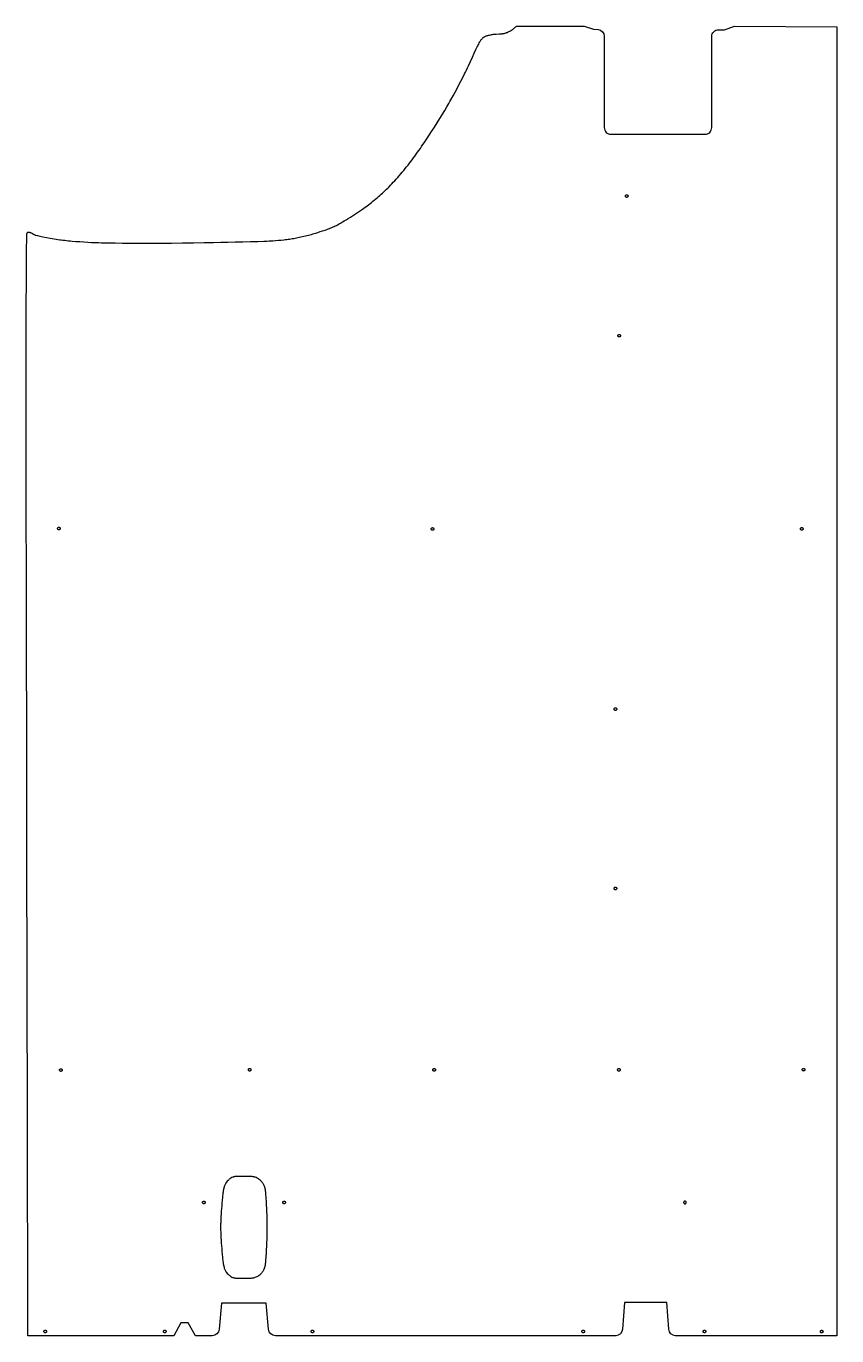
# Model space of a CAD drawing. Extents: x 0 to 5593, y -8541 to 1390.
# Drawn here: x 2987 to 4207, y -8525 to -6553 of the extents above; entities that cross this region are included whole.
import ezdxf

# ---------------------------------------------------------------- set-up
doc = ezdxf.new("R2010")
doc.units = 0
doc.layers.add('Default Layer', color=1, linetype='CONTINUOUS')

msp = doc.modelspace()

# ---------------------------------------------------------------- linework, layer by layer
at = {"layer": 'Default Layer'}
for points in [[(4207.1, -6553.5), (4207.2, -8524.6), (3964.5, -8524.6, -0.391254), (3954.4, -8514.8), (3951.2, -8474.6), (3887.6, -8474.6), (3884.3, -8514.4, -0.39018), (3874.3, -8524.6), (3362, -8524.6, -0.386345), (3351.7, -8514.5), (3348, -8475.5), (3280.7, -8475.5), (3277.1, -8514.5, -0.390879), (3266.9, -8524.6), (3241.9, -8524.6), (3230.4, -8505.2), (3219.7, -8505.2), (3208.9, -8524.6), (2989.3, -8524.6), (2989.3, -8471.1), (2989.2, -8414.7), (2989, -8294.3), (2988.8, -8165.9), (2988.5, -8031.8), (2987.9, -7756.4), (2987.6, -7619.9), (2987.3, -7487.5), (2987.1, -7361.5), (2987, -7301.6), (2986.9, -7244.3), (2986.8, -7189.9), (2986.8, -7138.5), (2986.8, -7090.6), (2986.8, -7046.4), (2986.9, -7006.2), (2987, -6970.4), (2987.1, -6939.2), (2987.1, -6925.5), (2987.2, -6913), (2987.3, -6901.8), (2987.4, -6892), (2987.5, -6883.6), (2987.6, -6876.6), (2987.8, -6871), (2987.8, -6868.8), (2987.9, -6867), (2988, -6865.6), (2988.1, -6864.5), (2988.1, -6863.8), (2988.2, -6863.7), (2988.2, -6863.6), (2988.6, -6863.3), (2988.9, -6863.1), (2989.3, -6863), (2989.7, -6862.9), (2990, -6862.8), (2990.4, -6862.8), (2990.8, -6862.8), (2991.2, -6862.9), (2991.6, -6862.9), (2992, -6863), (2992.4, -6863.1), (2992.8, -6863.3), (2993.2, -6863.4), (2993.6, -6863.6), (2994.5, -6864), (2995.3, -6864.5), (2996.2, -6865), (2997.9, -6865.9), (2998.8, -6866.4), (2999.6, -6866.7), (3000, -6866.9), (3000.5, -6867.1), (3000.9, -6867.2), (3001.3, -6867.3), (3003.7, -6867.9), (3007.4, -6868.6), (3012, -6869.6), (3017.3, -6870.6), (3023.1, -6871.7), (3026, -6872.2), (3028.9, -6872.7), (3031.8, -6873.2), (3034.6, -6873.7), (3037.2, -6874.1), (3039.7, -6874.4), (3042.2, -6874.7), (3044.8, -6875), (3047.4, -6875.3), (3050.2, -6875.6), (3052.9, -6875.9), (3055.8, -6876.1), (3061.6, -6876.6), (3067.5, -6877), (3073.5, -6877.4), (3079.4, -6877.8), (3085.2, -6878.1), (3088.3, -6878.2), (3091.8, -6878.3), (3095.8, -6878.5), (3100.2, -6878.6), (3109.9, -6878.8), (3120.6, -6879), (3131.7, -6879.2), (3143, -6879.4), (3154, -6879.5), (3164.4, -6879.5), (3169.7, -6879.5), (3175.8, -6879.5), (3189.9, -6879.4), (3205.7, -6879.2), (3222.3, -6879), (3238.9, -6878.8), (3254.6, -6878.5), (3268.6, -6878.3), (3279.9, -6878), (3290.3, -6877.8), (3301.5, -6877.5), (3313.1, -6877.2), (3324.5, -6876.9), (3335.3, -6876.6), (3344.8, -6876.2), (3348.9, -6876.1), (3352.5, -6875.9), (3355.6, -6875.8), (3358, -6875.6), (3362.2, -6875.3), (3366.4, -6874.9), (3370.6, -6874.6), (3374.9, -6874.1), (3376.9, -6873.9), (3379, -6873.7), (3381.1, -6873.4), (3383.2, -6873.1), (3385.3, -6872.8), (3387.4, -6872.5), (3389.5, -6872.1), (3391.6, -6871.8), (3393.7, -6871.4), (3395.8, -6870.9), (3398, -6870.5), (3400.3, -6870), (3402.6, -6869.5), (3404.8, -6868.9), (3407.1, -6868.4), (3409.4, -6867.8), (3411.7, -6867.2), (3413.9, -6866.7), (3416.1, -6866.1), (3418.2, -6865.5), (3420.3, -6864.9), (3422.3, -6864.3), (3424.2, -6863.7), (3426, -6863.1), (3429.6, -6862), (3433.1, -6860.8), (3436.7, -6859.6), (3438.4, -6859), (3440.2, -6858.3), (3441.9, -6857.7), (3443.6, -6857), (3445.4, -6856.3), (3447.1, -6855.6), (3448.8, -6854.8), (3450.5, -6854.1), (3452.2, -6853.3), (3453.8, -6852.5), (3455.7, -6851.5), (3457.8, -6850.3), (3460.2, -6849), (3462.8, -6847.4), (3465.6, -6845.8), (3468.6, -6844), (3471.6, -6842.1), (3474.8, -6840.1), (3477.9, -6838.1), (3481.1, -6836.1), (3484.2, -6834), (3487.3, -6832), (3490.2, -6830), (3493, -6828.1), (3495.5, -6826.3), (3497.9, -6824.6), (3500.1, -6823), (3502.3, -6821.4), (3504.4, -6819.7), (3506.6, -6818), (3508.7, -6816.3), (3510.9, -6814.6), (3513, -6812.8), (3515.1, -6811.1), (3517.2, -6809.3), (3519.2, -6807.5), (3521.3, -6805.7), (3523.3, -6803.9), (3525.3, -6802), (3527.3, -6800.1), (3529.3, -6798.2), (3531.3, -6796.3), (3533.2, -6794.3), (3535.3, -6792.2), (3537.4, -6790), (3539.5, -6787.7), (3541.7, -6785.3), (3543.9, -6782.8), (3546.2, -6780.3), (3548.4, -6777.7), (3550.7, -6775.1), (3553, -6772.4), (3555.2, -6769.7), (3557.4, -6767), (3559.6, -6764.3), (3561.8, -6761.7), (3563.9, -6759), (3565.9, -6756.4), (3568, -6753.7), (3570, -6751), (3572.1, -6748.2), (3574.1, -6745.4), (3576.1, -6742.5), (3578.1, -6739.6), (3580.2, -6736.7), (3582.1, -6733.8), (3584.1, -6730.9), (3586.1, -6728), (3589.9, -6722.2), (3593.6, -6716.6), (3597.1, -6711.3), (3600.5, -6706), (3603.8, -6700.8), (3607.1, -6695.5), (3610.4, -6690.2), (3613.7, -6684.9), (3616.9, -6679.5), (3620.1, -6674.2), (3623.2, -6668.8), (3624.7, -6666.1), (3626.3, -6663.3), (3629.4, -6657.7), (3632.4, -6652.1), (3635.4, -6646.5), (3638.3, -6640.9), (3641.2, -6635.3), (3644, -6629.8), (3646.7, -6624.4), (3648.1, -6621.6), (3649.5, -6618.7), (3651, -6615.5), (3652.5, -6612.3), (3655.6, -6605.7), (3658.6, -6599.2), (3661.3, -6593.1), (3663.8, -6587.9), (3664.8, -6585.7), (3665.7, -6583.8), (3666.5, -6582.3), (3667, -6581.3), (3668, -6579.6), (3668.9, -6577.9), (3669.9, -6576.2), (3670.4, -6575.4), (3671, -6574.5), (3671.5, -6573.7), (3672, -6572.9), (3672.6, -6572.2), (3673.2, -6571.4), (3673.9, -6570.7), (3674.5, -6570.1), (3675.2, -6569.5), (3675.5, -6569.2), (3675.9, -6568.9), (3676.3, -6568.7), (3676.7, -6568.4), (3677.1, -6568.2), (3677.4, -6568), (3678.3, -6567.6), (3679.1, -6567.3), (3679.9, -6567), (3680.8, -6566.7), (3681.7, -6566.5), (3682.6, -6566.3), (3684.4, -6565.9), (3686.2, -6565.5), (3687.1, -6565.3), (3688, -6565.1), (3688.9, -6564.9), (3689.8, -6564.6), (3692, -6564.5), (3694.3, -6564.4), (3698.9, -6564.2), (3701.1, -6564.1), (3702.2, -6564), (3703.2, -6563.9), (3704.1, -6563.8), (3705, -6563.7), (3705.9, -6563.5), (3706.6, -6563.4), (3707.3, -6563.2), (3708, -6563), (3708.7, -6562.7), (3709.4, -6562.5), (3710.1, -6562.2), (3710.8, -6561.9), (3712.2, -6561.3), (3713.6, -6560.7), (3714.9, -6560), (3716.1, -6559.4), (3717.2, -6558.7), (3717.7, -6558.4), (3718.2, -6558), (3719.2, -6557.3), (3720.2, -6556.6), (3721.2, -6555.8), (3723.1, -6554.2), (3724, -6553.4), (3725, -6552.6), (3827, -6552.6), (3841, -6557.3), (3847.9, -6557.8, -0.391238), (3857.1, -6567.8), (3857.1, -6705.4, 0.414214), (3867.1, -6715.4), (4008.9, -6715.4, 0.414214), (4018.9, -6705.4), (4018.9, -6568, -0.414214), (4028.9, -6558), (4038.2, -6558), (4053.2, -6552.8), (4207.1, -6553.5)], [(3279.4, -8360.3, 0.006032), (3279.6, -8367.8, 0.004684), (3279.9, -8375.2, 0.004197), (3280.5, -8385.3, 0.005046), (3281.8, -8401.4, 0.002831), (3282.5, -8408.7, 0.002427), (3282.9, -8412.4, 0.004841), (3283.3, -8415.8, 0.007597), (3283.6, -8417.4, 0.009103), (3283.7, -8418, 0.008992), (3283.7, -8418.4, 0.016244), (3284.6, -8421.3, 0.018984), (3285.4, -8423.7, 0.021207), (3286.3, -8425.7, 0.021405), (3287.2, -8427.4, 0.017192), (3288, -8428.5, 0.011439), (3288.5, -8429.3, 0.030721), (3290.8, -8431.8, 0.023751), (3292.5, -8433.4, 0.017893), (3293.8, -8434.4, 0.019842), (3295.1, -8435.3, 0.043697), (3298, -8436.7, 0.01056), (3298.4, -8436.9, 0.023288), (3299.5, -8437.2, 0.023635), (3301.1, -8437.5, 0.019318), (3303.2, -8437.7, 0.007946), (3304.6, -8437.7, 0.00975), (3307.4, -8437.7, 0.003157), (3309, -8437.7, 0.001214), (3312.2, -8437.6, -0.003563), (3314.1, -8437.6, -0.008974), (3316.6, -8437.6, -0.00126), (3319.5, -8437.7, 0.004068), (3322, -8437.7, 0.009701), (3324.5, -8437.7, 0.011492), (3326.2, -8437.6, 0.019894), (3328.2, -8437.4, 0.022475), (3329.7, -8437.1, 0.014775), (3330.5, -8436.9, 0.026049), (3332.8, -8436, 0.041459), (3336.3, -8434.1, 0.033365), (3339, -8432.1, 0.026245), (3340.7, -8430.4, 0.011886), (3341.4, -8429.7, 0.03338), (3343.1, -8427.5, 0.017698), (3343.9, -8426.1, 0.022957), (3344.9, -8424, 0.021802), (3345.9, -8421.4, 0.01942), (3346.8, -8418.6, 0.017657), (3346.9, -8417.9, 0.010841), (3347.1, -8416.7, 0.007237), (3347.4, -8414.3, 0.004834), (3347.8, -8409.5, 0.002226), (3348.1, -8405.3, 0.002829), (3348.6, -8397.5, 0.004482), (3349.3, -8383.2, 0.004103), (3349.7, -8373.2, 0.004536), (3349.8, -8365.9, 0.004761), (3349.8, -8361.1), (3349.8, -8361.2), (3349.8, -8361.2, 0.004761), (3349.8, -8356.4, 0.004536), (3349.7, -8349.1, 0.004103), (3349.3, -8339.1, 0.004482), (3348.6, -8324.8, 0.002829), (3348.1, -8317, 0.002226), (3347.8, -8312.8, 0.004834), (3347.4, -8308.1, 0.007237), (3347.1, -8305.6, 0.010841), (3346.9, -8304.5, 0.017657), (3346.8, -8303.7, 0.01942), (3345.9, -8300.9, 0.021802), (3344.9, -8298.4, 0.022957), (3343.9, -8296.2, 0.017698), (3343.1, -8294.9, 0.03338), (3341.4, -8292.7, 0.011886), (3340.7, -8291.9, 0.026245), (3339, -8290.2, 0.033365), (3336.3, -8288.3, 0.041459), (3332.8, -8286.3, 0.026049), (3330.5, -8285.5, 0.014775), (3329.7, -8285.3, 0.022475), (3328.2, -8285, 0.019894), (3326.2, -8284.7, 0.011492), (3324.5, -8284.7, 0.009701), (3322, -8284.6, 0.004068), (3319.5, -8284.7, -0.00126), (3316.6, -8284.7, -0.008974), (3314.1, -8284.8, -0.003563), (3312.2, -8284.7, 0.001214), (3309, -8284.6, 0.003157), (3307.4, -8284.6, 0.00975), (3304.6, -8284.6, 0.007946), (3303.2, -8284.7, 0.019318), (3301.1, -8284.9, 0.023635), (3299.5, -8285.2, 0.023288), (3298.4, -8285.5, 0.01056), (3298, -8285.7, 0.043697), (3295.1, -8287, 0.019842), (3293.8, -8287.9, 0.017893), (3292.5, -8288.9, 0.023751), (3290.8, -8290.5, 0.030721), (3288.5, -8293, 0.011439), (3288, -8293.8, 0.017192), (3287.2, -8295, 0.021405), (3286.3, -8296.7, 0.021207), (3285.4, -8298.7, 0.018984), (3284.6, -8301, 0.016244), (3283.7, -8304, 0.008992), (3283.7, -8304.3, 0.009103), (3283.6, -8305, 0.007597), (3283.3, -8306.6, 0.004841), (3282.9, -8310, 0.002427), (3282.5, -8313.7, 0.002831), (3281.8, -8320.9, 0.005046), (3280.5, -8337.1, 0.004197), (3279.9, -8347.1, 0.004684), (3279.6, -8354.5, 0.006032), (3279.4, -8360.3)]]:
    msp.add_lwpolyline(points, format="xyb", close=True, dxfattribs=at)
for points in [[(3890.9, -6806.4), (3891.1, -6806.4), (3891.3, -6806.5), (3891.5, -6806.5), (3891.7, -6806.6), (3891.9, -6806.7), (3892, -6806.8), (3892.2, -6806.9), (3892.3, -6807), (3892.5, -6807.1), (3892.6, -6807.3), (3892.7, -6807.5), (3892.8, -6807.6), (3892.8, -6807.8), (3892.9, -6808), (3892.9, -6808.2), (3892.9, -6808.4), (3892.9, -6808.6), (3892.9, -6808.8), (3892.8, -6809), (3892.8, -6809.2), (3892.7, -6809.4), (3892.6, -6809.5), (3892.5, -6809.7), (3892.3, -6809.8), (3892.2, -6810), (3892, -6810.1), (3891.9, -6810.2), (3891.7, -6810.3), (3891.5, -6810.3), (3891.3, -6810.4), (3891.1, -6810.4), (3890.9, -6810.4), (3890.7, -6810.4), (3890.5, -6810.4), (3890.3, -6810.3), (3890.1, -6810.3), (3890, -6810.2), (3889.8, -6810.1), (3889.6, -6810), (3889.5, -6809.8), (3889.4, -6809.7), (3889.3, -6809.5), (3889.1, -6809.4), (3889.1, -6809.2), (3889, -6809), (3888.9, -6808.8), (3888.9, -6808.6), (3888.9, -6808.4), (3888.9, -6808.2), (3888.9, -6808), (3889, -6807.8), (3889.1, -6807.6), (3889.1, -6807.5), (3889.3, -6807.3), (3889.4, -6807.1), (3889.5, -6807), (3889.6, -6806.9), (3889.8, -6806.8), (3890, -6806.7), (3890.1, -6806.6), (3890.3, -6806.5), (3890.5, -6806.5), (3890.7, -6806.4), (3890.9, -6806.4)], [(3879.6, -7016.6), (3879.8, -7016.6), (3880, -7016.7), (3880.2, -7016.7), (3880.4, -7016.8), (3880.5, -7016.9), (3880.7, -7017), (3880.9, -7017.1), (3881, -7017.2), (3881.1, -7017.3), (3881.2, -7017.5), (3881.3, -7017.7), (3881.4, -7017.8), (3881.5, -7018), (3881.5, -7018.2), (3881.6, -7018.4), (3881.6, -7018.6), (3881.6, -7018.8), (3881.5, -7019), (3881.5, -7019.2), (3881.4, -7019.4), (3881.3, -7019.6), (3881.2, -7019.7), (3881.1, -7019.9), (3881, -7020), (3880.9, -7020.2), (3880.7, -7020.3), (3880.5, -7020.4), (3880.4, -7020.5), (3880.2, -7020.5), (3880, -7020.6), (3879.8, -7020.6), (3879.6, -7020.6), (3879.4, -7020.6), (3879.2, -7020.6), (3879, -7020.5), (3878.8, -7020.5), (3878.6, -7020.4), (3878.5, -7020.3), (3878.3, -7020.2), (3878.2, -7020), (3878, -7019.9), (3877.9, -7019.7), (3877.8, -7019.6), (3877.7, -7019.4), (3877.7, -7019.2), (3877.6, -7019), (3877.6, -7018.8), (3877.6, -7018.6), (3877.6, -7018.4), (3877.6, -7018.2), (3877.7, -7018), (3877.7, -7017.8), (3877.8, -7017.7), (3877.9, -7017.5), (3878, -7017.3), (3878.2, -7017.2), (3878.3, -7017.1), (3878.5, -7017), (3878.6, -7016.9), (3878.8, -7016.8), (3879, -7016.7), (3879.2, -7016.7), (3879.4, -7016.6), (3879.6, -7016.6)], [(3036, -7307.1), (3036.2, -7307.1), (3036.4, -7307.1), (3036.6, -7307.2), (3036.8, -7307.2), (3036.9, -7307.3), (3037.1, -7307.4), (3037.3, -7307.5), (3037.4, -7307.7), (3037.5, -7307.8), (3037.7, -7308), (3037.8, -7308.1), (3037.8, -7308.3), (3037.9, -7308.5), (3038, -7308.7), (3038, -7308.9), (3038, -7309.1), (3038, -7309.3), (3038, -7309.5), (3037.9, -7309.7), (3037.8, -7309.9), (3037.8, -7310), (3037.7, -7310.2), (3037.5, -7310.4), (3037.4, -7310.5), (3037.3, -7310.6), (3037.1, -7310.7), (3036.9, -7310.8), (3036.8, -7310.9), (3036.6, -7311), (3036.4, -7311), (3036.2, -7311.1), (3036, -7311.1), (3035.8, -7311.1), (3035.6, -7311), (3035.4, -7311), (3035.2, -7310.9), (3035, -7310.8), (3034.9, -7310.7), (3034.7, -7310.6), (3034.6, -7310.5), (3034.5, -7310.4), (3034.3, -7310.2), (3034.2, -7310), (3034.2, -7309.9), (3034.1, -7309.7), (3034, -7309.5), (3034, -7309.3), (3034, -7309.1), (3034, -7308.9), (3034, -7308.7), (3034.1, -7308.5), (3034.2, -7308.3), (3034.2, -7308.1), (3034.3, -7308), (3034.5, -7307.8), (3034.6, -7307.7), (3034.7, -7307.5), (3034.9, -7307.4), (3035, -7307.3), (3035.2, -7307.2), (3035.4, -7307.2), (3035.6, -7307.1), (3035.8, -7307.1), (3036, -7307.1)], [(3598.5, -7307.7), (3598.7, -7307.7), (3598.9, -7307.8), (3599.1, -7307.8), (3599.3, -7307.9), (3599.5, -7308), (3599.7, -7308.1), (3599.8, -7308.2), (3600, -7308.3), (3600.1, -7308.5), (3600.2, -7308.6), (3600.3, -7308.8), (3600.4, -7309), (3600.5, -7309.1), (3600.5, -7309.3), (3600.5, -7309.5), (3600.5, -7309.7), (3600.5, -7309.9), (3600.5, -7310.1), (3600.5, -7310.3), (3600.4, -7310.5), (3600.3, -7310.7), (3600.2, -7310.9), (3600.1, -7311), (3600, -7311.1), (3599.8, -7311.3), (3599.7, -7311.4), (3599.5, -7311.5), (3599.3, -7311.6), (3599.1, -7311.6), (3598.9, -7311.7), (3598.7, -7311.7), (3598.5, -7311.7), (3598.3, -7311.7), (3598.1, -7311.7), (3597.9, -7311.6), (3597.8, -7311.6), (3597.6, -7311.5), (3597.4, -7311.4), (3597.3, -7311.3), (3597.1, -7311.1), (3597, -7311), (3596.9, -7310.9), (3596.8, -7310.7), (3596.7, -7310.5), (3596.6, -7310.3), (3596.6, -7310.1), (3596.6, -7309.9), (3596.5, -7309.7), (3596.6, -7309.5), (3596.6, -7309.3), (3596.6, -7309.1), (3596.7, -7309), (3596.8, -7308.8), (3596.9, -7308.6), (3597, -7308.5), (3597.1, -7308.3), (3597.3, -7308.2), (3597.4, -7308.1), (3597.6, -7308), (3597.8, -7307.9), (3597.9, -7307.8), (3598.1, -7307.8), (3598.3, -7307.7), (3598.5, -7307.7)], [(4154.4, -7307.5), (4154.6, -7307.5), (4154.8, -7307.6), (4155, -7307.6), (4155.2, -7307.7), (4155.4, -7307.8), (4155.5, -7307.9), (4155.7, -7308), (4155.8, -7308.1), (4155.9, -7308.2), (4156.1, -7308.4), (4156.2, -7308.6), (4156.2, -7308.7), (4156.3, -7308.9), (4156.4, -7309.1), (4156.4, -7309.3), (4156.4, -7309.5), (4156.4, -7309.7), (4156.4, -7309.9), (4156.3, -7310.1), (4156.2, -7310.3), (4156.2, -7310.5), (4156.1, -7310.6), (4155.9, -7310.8), (4155.8, -7310.9), (4155.7, -7311.1), (4155.5, -7311.2), (4155.4, -7311.3), (4155.2, -7311.4), (4155, -7311.4), (4154.8, -7311.5), (4154.6, -7311.5), (4154.4, -7311.5), (4154.2, -7311.5), (4154, -7311.5), (4153.8, -7311.4), (4153.6, -7311.4), (4153.4, -7311.3), (4153.3, -7311.2), (4153.1, -7311.1), (4153, -7310.9), (4152.9, -7310.8), (4152.7, -7310.6), (4152.6, -7310.5), (4152.6, -7310.3), (4152.5, -7310.1), (4152.4, -7309.9), (4152.4, -7309.7), (4152.4, -7309.5), (4152.4, -7309.3), (4152.4, -7309.1), (4152.5, -7308.9), (4152.6, -7308.7), (4152.6, -7308.6), (4152.7, -7308.4), (4152.9, -7308.2), (4153, -7308.1), (4153.1, -7308), (4153.3, -7307.9), (4153.4, -7307.8), (4153.6, -7307.7), (4153.8, -7307.6), (4154, -7307.6), (4154.2, -7307.5), (4154.4, -7307.5)], [(3873.8, -7578.9), (3874, -7578.9), (3874.2, -7579), (3874.4, -7579), (3874.6, -7579.1), (3874.8, -7579.2), (3875, -7579.3), (3875.1, -7579.4), (3875.2, -7579.5), (3875.4, -7579.7), (3875.5, -7579.8), (3875.6, -7580), (3875.7, -7580.1), (3875.7, -7580.3), (3875.8, -7580.5), (3875.8, -7580.7), (3875.8, -7580.9), (3875.8, -7581.1), (3875.8, -7581.3), (3875.7, -7581.5), (3875.7, -7581.7), (3875.6, -7581.9), (3875.5, -7582), (3875.4, -7582.2), (3875.2, -7582.3), (3875.1, -7582.5), (3875, -7582.6), (3874.8, -7582.7), (3874.6, -7582.8), (3874.4, -7582.8), (3874.2, -7582.9), (3874, -7582.9), (3873.8, -7582.9), (3873.6, -7582.9), (3873.4, -7582.9), (3873.2, -7582.8), (3873.1, -7582.8), (3872.9, -7582.7), (3872.7, -7582.6), (3872.6, -7582.5), (3872.4, -7582.3), (3872.3, -7582.2), (3872.2, -7582), (3872.1, -7581.9), (3872, -7581.7), (3871.9, -7581.5), (3871.9, -7581.3), (3871.8, -7581.1), (3871.8, -7580.9), (3871.8, -7580.7), (3871.9, -7580.5), (3871.9, -7580.3), (3872, -7580.1), (3872.1, -7580), (3872.2, -7579.8), (3872.3, -7579.7), (3872.4, -7579.5), (3872.6, -7579.4), (3872.7, -7579.3), (3872.9, -7579.2), (3873.1, -7579.1), (3873.2, -7579), (3873.4, -7579), (3873.6, -7578.9), (3873.8, -7578.9)], [(3873.8, -7848.9), (3874, -7848.9), (3874.2, -7849), (3874.4, -7849), (3874.6, -7849.1), (3874.8, -7849.2), (3875, -7849.3), (3875.1, -7849.4), (3875.2, -7849.5), (3875.4, -7849.7), (3875.5, -7849.8), (3875.6, -7850), (3875.7, -7850.1), (3875.7, -7850.3), (3875.8, -7850.5), (3875.8, -7850.7), (3875.8, -7850.9), (3875.8, -7851.1), (3875.8, -7851.3), (3875.7, -7851.5), (3875.7, -7851.7), (3875.6, -7851.9), (3875.5, -7852), (3875.4, -7852.2), (3875.2, -7852.3), (3875.1, -7852.5), (3875, -7852.6), (3874.8, -7852.7), (3874.6, -7852.8), (3874.4, -7852.8), (3874.2, -7852.9), (3874, -7852.9), (3873.8, -7852.9), (3873.6, -7852.9), (3873.4, -7852.9), (3873.2, -7852.8), (3873.1, -7852.8), (3872.9, -7852.7), (3872.7, -7852.6), (3872.6, -7852.5), (3872.4, -7852.3), (3872.3, -7852.2), (3872.2, -7852), (3872.1, -7851.9), (3872, -7851.7), (3871.9, -7851.5), (3871.9, -7851.3), (3871.8, -7851.1), (3871.8, -7850.9), (3871.8, -7850.7), (3871.9, -7850.5), (3871.9, -7850.3), (3872, -7850.1), (3872.1, -7850), (3872.2, -7849.8), (3872.3, -7849.7), (3872.4, -7849.5), (3872.6, -7849.4), (3872.7, -7849.3), (3872.9, -7849.2), (3873.1, -7849.1), (3873.2, -7849), (3873.4, -7849), (3873.6, -7848.9), (3873.8, -7848.9)], [(3039, -8122.4), (3039.2, -8122.4), (3039.4, -8122.5), (3039.6, -8122.5), (3039.8, -8122.6), (3040, -8122.7), (3040.1, -8122.8), (3040.3, -8122.9), (3040.4, -8123), (3040.6, -8123.2), (3040.7, -8123.3), (3040.8, -8123.5), (3040.9, -8123.7), (3040.9, -8123.8), (3041, -8124), (3041, -8124.2), (3041, -8124.4), (3041, -8124.6), (3041, -8124.8), (3040.9, -8125), (3040.9, -8125.2), (3040.8, -8125.4), (3040.7, -8125.6), (3040.6, -8125.7), (3040.4, -8125.8), (3040.3, -8126), (3040.1, -8126.1), (3040, -8126.2), (3039.8, -8126.3), (3039.6, -8126.3), (3039.4, -8126.4), (3039.2, -8126.4), (3039, -8126.4), (3038.8, -8126.4), (3038.6, -8126.4), (3038.4, -8126.3), (3038.2, -8126.3), (3038.1, -8126.2), (3037.9, -8126.1), (3037.7, -8126), (3037.6, -8125.8), (3037.5, -8125.7), (3037.4, -8125.6), (3037.3, -8125.4), (3037.2, -8125.2), (3037.1, -8125), (3037.1, -8124.8), (3037, -8124.6), (3037, -8124.4), (3037, -8124.2), (3037.1, -8124), (3037.1, -8123.8), (3037.2, -8123.7), (3037.3, -8123.5), (3037.4, -8123.3), (3037.5, -8123.2), (3037.6, -8123), (3037.7, -8122.9), (3037.9, -8122.8), (3038.1, -8122.7), (3038.2, -8122.6), (3038.4, -8122.5), (3038.6, -8122.5), (3038.8, -8122.4), (3039, -8122.4)], [(3323.2, -8122), (3323.4, -8122), (3323.6, -8122), (3323.8, -8122.1), (3324, -8122.1), (3324.2, -8122.2), (3324.4, -8122.3), (3324.5, -8122.4), (3324.7, -8122.6), (3324.8, -8122.7), (3324.9, -8122.8), (3325, -8123), (3325.1, -8123.2), (3325.2, -8123.4), (3325.2, -8123.6), (3325.2, -8123.8), (3325.2, -8124), (3325.2, -8124.2), (3325.2, -8124.4), (3325.2, -8124.6), (3325.1, -8124.7), (3325, -8124.9), (3324.9, -8125.1), (3324.8, -8125.2), (3324.7, -8125.4), (3324.5, -8125.5), (3324.4, -8125.6), (3324.2, -8125.7), (3324, -8125.8), (3323.8, -8125.9), (3323.6, -8125.9), (3323.4, -8126), (3323.2, -8126), (3323, -8126), (3322.8, -8125.9), (3322.6, -8125.9), (3322.5, -8125.8), (3322.3, -8125.7), (3322.1, -8125.6), (3322, -8125.5), (3321.8, -8125.4), (3321.7, -8125.2), (3321.6, -8125.1), (3321.5, -8124.9), (3321.4, -8124.7), (3321.3, -8124.6), (3321.3, -8124.4), (3321.3, -8124.2), (3321.2, -8124), (3321.3, -8123.8), (3321.3, -8123.6), (3321.3, -8123.4), (3321.4, -8123.2), (3321.5, -8123), (3321.6, -8122.8), (3321.7, -8122.7), (3321.8, -8122.6), (3322, -8122.4), (3322.1, -8122.3), (3322.3, -8122.2), (3322.5, -8122.1), (3322.6, -8122.1), (3322.8, -8122), (3323, -8122), (3323.2, -8122)], [(3600.9, -8122.1), (3601.1, -8122.1), (3601.3, -8122.1), (3601.5, -8122.2), (3601.7, -8122.3), (3601.9, -8122.3), (3602, -8122.4), (3602.2, -8122.6), (3602.3, -8122.7), (3602.5, -8122.8), (3602.6, -8123), (3602.7, -8123.1), (3602.8, -8123.3), (3602.8, -8123.5), (3602.9, -8123.7), (3602.9, -8123.9), (3602.9, -8124.1), (3602.9, -8124.3), (3602.9, -8124.5), (3602.8, -8124.7), (3602.8, -8124.9), (3602.7, -8125.1), (3602.6, -8125.2), (3602.5, -8125.4), (3602.3, -8125.5), (3602.2, -8125.6), (3602, -8125.8), (3601.9, -8125.9), (3601.7, -8125.9), (3601.5, -8126), (3601.3, -8126.1), (3601.1, -8126.1), (3600.9, -8126.1), (3600.7, -8126.1), (3600.5, -8126.1), (3600.3, -8126), (3600.2, -8125.9), (3600, -8125.9), (3599.8, -8125.8), (3599.7, -8125.6), (3599.5, -8125.5), (3599.4, -8125.4), (3599.3, -8125.2), (3599.2, -8125.1), (3599.1, -8124.9), (3599, -8124.7), (3599, -8124.5), (3598.9, -8124.3), (3598.9, -8124.1), (3598.9, -8123.9), (3599, -8123.7), (3599, -8123.5), (3599.1, -8123.3), (3599.2, -8123.1), (3599.3, -8123), (3599.4, -8122.8), (3599.5, -8122.7), (3599.7, -8122.6), (3599.8, -8122.4), (3600, -8122.3), (3600.2, -8122.3), (3600.3, -8122.2), (3600.5, -8122.1), (3600.7, -8122.1), (3600.9, -8122.1)], [(3879.2, -8122.1), (3879.4, -8122.1), (3879.6, -8122.1), (3879.7, -8122.2), (3879.9, -8122.3), (3880.1, -8122.3), (3880.3, -8122.4), (3880.4, -8122.6), (3880.6, -8122.7), (3880.7, -8122.8), (3880.8, -8123), (3880.9, -8123.1), (3881, -8123.3), (3881.1, -8123.5), (3881.1, -8123.7), (3881.1, -8123.9), (3881.2, -8124.1), (3881.1, -8124.3), (3881.1, -8124.5), (3881.1, -8124.7), (3881, -8124.9), (3880.9, -8125.1), (3880.8, -8125.2), (3880.7, -8125.4), (3880.6, -8125.5), (3880.4, -8125.6), (3880.3, -8125.8), (3880.1, -8125.9), (3879.9, -8125.9), (3879.7, -8126), (3879.6, -8126.1), (3879.4, -8126.1), (3879.2, -8126.1), (3878.9, -8126.1), (3878.7, -8126.1), (3878.6, -8126), (3878.4, -8125.9), (3878.2, -8125.9), (3878, -8125.8), (3877.9, -8125.6), (3877.7, -8125.5), (3877.6, -8125.4), (3877.5, -8125.2), (3877.4, -8125.1), (3877.3, -8124.9), (3877.2, -8124.7), (3877.2, -8124.5), (3877.2, -8124.3), (3877.2, -8124.1), (3877.2, -8123.9), (3877.2, -8123.7), (3877.2, -8123.5), (3877.3, -8123.3), (3877.4, -8123.1), (3877.5, -8123), (3877.6, -8122.8), (3877.7, -8122.7), (3877.9, -8122.6), (3878, -8122.4), (3878.2, -8122.3), (3878.4, -8122.3), (3878.6, -8122.2), (3878.7, -8122.1), (3878.9, -8122.1), (3879.2, -8122.1)], [(4157.1, -8121.9), (4157.3, -8121.9), (4157.5, -8121.9), (4157.7, -8121.9), (4157.8, -8122), (4158, -8122.1), (4158.2, -8122.2), (4158.3, -8122.3), (4158.5, -8122.4), (4158.6, -8122.6), (4158.7, -8122.7), (4158.8, -8122.9), (4158.9, -8123.1), (4159, -8123.3), (4159, -8123.5), (4159.1, -8123.7), (4159.1, -8123.9), (4159.1, -8124.1), (4159, -8124.3), (4159, -8124.5), (4158.9, -8124.6), (4158.8, -8124.8), (4158.7, -8125), (4158.6, -8125.1), (4158.5, -8125.3), (4158.3, -8125.4), (4158.2, -8125.5), (4158, -8125.6), (4157.8, -8125.7), (4157.7, -8125.8), (4157.5, -8125.8), (4157.3, -8125.8), (4157.1, -8125.9), (4156.9, -8125.8), (4156.7, -8125.8), (4156.5, -8125.8), (4156.3, -8125.7), (4156.1, -8125.6), (4155.9, -8125.5), (4155.8, -8125.4), (4155.6, -8125.3), (4155.5, -8125.1), (4155.4, -8125), (4155.3, -8124.8), (4155.2, -8124.6), (4155.2, -8124.5), (4155.1, -8124.3), (4155.1, -8124.1), (4155.1, -8123.9), (4155.1, -8123.7), (4155.1, -8123.5), (4155.2, -8123.3), (4155.2, -8123.1), (4155.3, -8122.9), (4155.4, -8122.7), (4155.5, -8122.6), (4155.6, -8122.4), (4155.8, -8122.3), (4155.9, -8122.2), (4156.1, -8122.1), (4156.3, -8122), (4156.5, -8121.9), (4156.7, -8121.9), (4156.9, -8121.9), (4157.1, -8121.9)], [(3254.3, -8321.7), (3254.5, -8321.8), (3254.7, -8321.8), (3254.9, -8321.8), (3255.1, -8321.9), (3255.2, -8322), (3255.4, -8322.1), (3255.6, -8322.2), (3255.7, -8322.3), (3255.8, -8322.5), (3255.9, -8322.6), (3256, -8322.8), (3256.1, -8323), (3256.2, -8323.1), (3256.2, -8323.3), (3256.3, -8323.5), (3256.3, -8323.7), (3256.3, -8323.9), (3256.2, -8324.1), (3256.2, -8324.3), (3256.1, -8324.5), (3256, -8324.7), (3255.9, -8324.9), (3255.8, -8325), (3255.7, -8325.2), (3255.6, -8325.3), (3255.4, -8325.4), (3255.2, -8325.5), (3255.1, -8325.6), (3254.9, -8325.7), (3254.7, -8325.7), (3254.5, -8325.7), (3254.3, -8325.7), (3254.1, -8325.7), (3253.9, -8325.7), (3253.7, -8325.7), (3253.5, -8325.6), (3253.3, -8325.5), (3253.2, -8325.4), (3253, -8325.3), (3252.9, -8325.2), (3252.7, -8325), (3252.6, -8324.9), (3252.5, -8324.7), (3252.4, -8324.5), (3252.4, -8324.3), (3252.3, -8324.1), (3252.3, -8323.9), (3252.3, -8323.7), (3252.3, -8323.5), (3252.3, -8323.3), (3252.4, -8323.1), (3252.4, -8323), (3252.5, -8322.8), (3252.6, -8322.6), (3252.7, -8322.5), (3252.9, -8322.3), (3253, -8322.2), (3253.2, -8322.1), (3253.3, -8322), (3253.5, -8321.9), (3253.7, -8321.8), (3253.9, -8321.8), (3254.1, -8321.8), (3254.3, -8321.7)], [(3375.1, -8321.7), (3375.3, -8321.8), (3375.5, -8321.8), (3375.7, -8321.8), (3375.9, -8321.9), (3376, -8322), (3376.2, -8322.1), (3376.3, -8322.2), (3376.5, -8322.3), (3376.6, -8322.5), (3376.7, -8322.6), (3376.8, -8322.8), (3376.9, -8323), (3377, -8323.1), (3377, -8323.3), (3377.1, -8323.5), (3377.1, -8323.7), (3377.1, -8323.9), (3377, -8324.1), (3377, -8324.3), (3376.9, -8324.5), (3376.8, -8324.7), (3376.7, -8324.9), (3376.6, -8325), (3376.5, -8325.2), (3376.3, -8325.3), (3376.2, -8325.4), (3376, -8325.5), (3375.9, -8325.6), (3375.7, -8325.7), (3375.5, -8325.7), (3375.3, -8325.7), (3375.1, -8325.7), (3374.9, -8325.7), (3374.7, -8325.7), (3374.5, -8325.7), (3374.3, -8325.6), (3374.1, -8325.5), (3374, -8325.4), (3373.8, -8325.3), (3373.7, -8325.2), (3373.5, -8325), (3373.4, -8324.9), (3373.3, -8324.7), (3373.2, -8324.5), (3373.2, -8324.3), (3373.1, -8324.1), (3373.1, -8323.9), (3373.1, -8323.7), (3373.1, -8323.5), (3373.1, -8323.3), (3373.2, -8323.1), (3373.2, -8323), (3373.3, -8322.8), (3373.4, -8322.6), (3373.5, -8322.5), (3373.7, -8322.3), (3373.8, -8322.2), (3374, -8322.1), (3374.1, -8322), (3374.3, -8321.9), (3374.5, -8321.8), (3374.7, -8321.8), (3374.9, -8321.8), (3375.1, -8321.7)], [(3978.6, -8321.7), (3978.4, -8321.8), (3978.2, -8321.8), (3978, -8321.8), (3977.8, -8321.9), (3977.7, -8322), (3977.5, -8322.1), (3977.3, -8322.2), (3977.2, -8322.3), (3977.1, -8322.5), (3976.9, -8322.6), (3976.8, -8322.8), (3976.8, -8323), (3976.7, -8323.1), (3976.6, -8323.3), (3976.6, -8323.5), (3976.6, -8323.7), (3976.6, -8323.9), (3976.6, -8324.1), (3976.7, -8324.3), (3976.8, -8324.5), (3976.8, -8324.7), (3976.9, -8324.9), (3977.1, -8325), (3977.2, -8325.2), (3977.3, -8325.3), (3977.5, -8325.4), (3977.7, -8325.5), (3977.8, -8325.6), (3978, -8325.7), (3978.2, -8325.7), (3978.4, -8325.7), (3978.6, -8325.7), (3978.8, -8325.7), (3979, -8325.7), (3979.2, -8325.7), (3979.4, -8325.6), (3979.6, -8325.5), (3979.7, -8325.4), (3979.9, -8325.3), (3980, -8325.2), (3980.1, -8325), (3980.3, -8324.9), (3980.4, -8324.7), (3980.4, -8324.5), (3980.5, -8324.3), (3980.6, -8324.1), (3980.6, -8323.9), (3980.6, -8323.7), (3980.6, -8323.5), (3980.6, -8323.3), (3980.5, -8323.1), (3980.4, -8323), (3980.4, -8322.8), (3980.3, -8322.6), (3980.1, -8322.5), (3980, -8322.3), (3979.9, -8322.2), (3979.7, -8322.1), (3979.6, -8322), (3979.4, -8321.9), (3979.2, -8321.8), (3979, -8321.8), (3978.8, -8321.8), (3978.6, -8321.7)], [(3015.6, -8516), (3015.8, -8516), (3016, -8516.1), (3016.2, -8516.1), (3016.4, -8516.2), (3016.5, -8516.3), (3016.7, -8516.4), (3016.8, -8516.5), (3017, -8516.6), (3017.1, -8516.7), (3017.2, -8516.9), (3017.3, -8517.1), (3017.4, -8517.2), (3017.5, -8517.4), (3017.5, -8517.6), (3017.6, -8517.8), (3017.6, -8518), (3017.6, -8518.2), (3017.5, -8518.4), (3017.5, -8518.6), (3017.4, -8518.8), (3017.3, -8519), (3017.2, -8519.1), (3017.1, -8519.3), (3017, -8519.4), (3016.8, -8519.6), (3016.7, -8519.7), (3016.5, -8519.8), (3016.4, -8519.9), (3016.2, -8519.9), (3016, -8520), (3015.8, -8520), (3015.6, -8520), (3015.4, -8520), (3015.2, -8520), (3015, -8519.9), (3014.8, -8519.9), (3014.6, -8519.8), (3014.5, -8519.7), (3014.3, -8519.6), (3014.2, -8519.4), (3014, -8519.3), (3013.9, -8519.1), (3013.8, -8519), (3013.7, -8518.8), (3013.7, -8518.6), (3013.6, -8518.4), (3013.6, -8518.2), (3013.6, -8518), (3013.6, -8517.8), (3013.6, -8517.6), (3013.7, -8517.4), (3013.7, -8517.2), (3013.8, -8517.1), (3013.9, -8516.9), (3014, -8516.7), (3014.2, -8516.6), (3014.3, -8516.5), (3014.5, -8516.4), (3014.6, -8516.3), (3014.8, -8516.2), (3015, -8516.1), (3015.2, -8516.1), (3015.4, -8516), (3015.6, -8516)], [(3195.3, -8516), (3195.5, -8516), (3195.7, -8516.1), (3195.9, -8516.1), (3196.1, -8516.2), (3196.3, -8516.3), (3196.4, -8516.4), (3196.6, -8516.5), (3196.7, -8516.6), (3196.9, -8516.7), (3197, -8516.9), (3197.1, -8517.1), (3197.2, -8517.2), (3197.2, -8517.4), (3197.3, -8517.6), (3197.3, -8517.8), (3197.3, -8518), (3197.3, -8518.2), (3197.3, -8518.4), (3197.2, -8518.6), (3197.2, -8518.8), (3197.1, -8519), (3197, -8519.1), (3196.9, -8519.3), (3196.7, -8519.4), (3196.6, -8519.6), (3196.4, -8519.7), (3196.3, -8519.8), (3196.1, -8519.9), (3195.9, -8519.9), (3195.7, -8520), (3195.5, -8520), (3195.3, -8520), (3195.1, -8520), (3194.9, -8520), (3194.7, -8519.9), (3194.5, -8519.9), (3194.4, -8519.8), (3194.2, -8519.7), (3194.1, -8519.6), (3193.9, -8519.4), (3193.8, -8519.3), (3193.7, -8519.1), (3193.6, -8519), (3193.5, -8518.8), (3193.4, -8518.6), (3193.4, -8518.4), (3193.3, -8518.2), (3193.3, -8518), (3193.3, -8517.8), (3193.4, -8517.6), (3193.4, -8517.4), (3193.5, -8517.2), (3193.6, -8517.1), (3193.7, -8516.9), (3193.8, -8516.7), (3193.9, -8516.6), (3194.1, -8516.5), (3194.2, -8516.4), (3194.4, -8516.3), (3194.5, -8516.2), (3194.7, -8516.1), (3194.9, -8516.1), (3195.1, -8516), (3195.3, -8516)], [(3417.6, -8516), (3417.8, -8516), (3418, -8516.1), (3418.2, -8516.1), (3418.4, -8516.2), (3418.6, -8516.3), (3418.8, -8516.4), (3418.9, -8516.5), (3419.1, -8516.6), (3419.2, -8516.7), (3419.3, -8516.9), (3419.4, -8517.1), (3419.5, -8517.2), (3419.6, -8517.4), (3419.6, -8517.6), (3419.6, -8517.8), (3419.6, -8518), (3419.6, -8518.2), (3419.6, -8518.4), (3419.6, -8518.6), (3419.5, -8518.8), (3419.4, -8519), (3419.3, -8519.1), (3419.2, -8519.3), (3419.1, -8519.4), (3418.9, -8519.6), (3418.8, -8519.7), (3418.6, -8519.8), (3418.4, -8519.9), (3418.2, -8519.9), (3418, -8520), (3417.8, -8520), (3417.6, -8520), (3417.4, -8520), (3417.2, -8520), (3417, -8519.9), (3416.9, -8519.9), (3416.7, -8519.8), (3416.5, -8519.7), (3416.4, -8519.6), (3416.2, -8519.4), (3416.1, -8519.3), (3416, -8519.1), (3415.9, -8519), (3415.8, -8518.8), (3415.7, -8518.6), (3415.7, -8518.4), (3415.7, -8518.2), (3415.6, -8518), (3415.7, -8517.8), (3415.7, -8517.6), (3415.7, -8517.4), (3415.8, -8517.2), (3415.9, -8517.1), (3416, -8516.9), (3416.1, -8516.7), (3416.2, -8516.6), (3416.4, -8516.5), (3416.5, -8516.4), (3416.7, -8516.3), (3416.9, -8516.2), (3417, -8516.1), (3417.2, -8516.1), (3417.4, -8516), (3417.6, -8516)], [(3825.5, -8516), (3825.7, -8516), (3825.9, -8516.1), (3826.1, -8516.1), (3826.2, -8516.2), (3826.4, -8516.3), (3826.6, -8516.4), (3826.7, -8516.5), (3826.9, -8516.6), (3827, -8516.7), (3827.1, -8516.9), (3827.2, -8517.1), (3827.3, -8517.2), (3827.4, -8517.4), (3827.4, -8517.6), (3827.4, -8517.8), (3827.5, -8518), (3827.4, -8518.2), (3827.4, -8518.4), (3827.4, -8518.6), (3827.3, -8518.8), (3827.2, -8519), (3827.1, -8519.1), (3827, -8519.3), (3826.9, -8519.4), (3826.7, -8519.6), (3826.6, -8519.7), (3826.4, -8519.8), (3826.2, -8519.9), (3826.1, -8519.9), (3825.9, -8520), (3825.7, -8520), (3825.5, -8520), (3825.3, -8520), (3825.1, -8520), (3824.9, -8519.9), (3824.7, -8519.9), (3824.5, -8519.8), (3824.3, -8519.7), (3824.2, -8519.6), (3824, -8519.4), (3823.9, -8519.3), (3823.8, -8519.1), (3823.7, -8519), (3823.6, -8518.8), (3823.5, -8518.6), (3823.5, -8518.4), (3823.5, -8518.2), (3823.5, -8518), (3823.5, -8517.8), (3823.5, -8517.6), (3823.5, -8517.4), (3823.6, -8517.2), (3823.7, -8517.1), (3823.8, -8516.9), (3823.9, -8516.7), (3824, -8516.6), (3824.2, -8516.5), (3824.3, -8516.4), (3824.5, -8516.3), (3824.7, -8516.2), (3824.9, -8516.1), (3825.1, -8516.1), (3825.3, -8516), (3825.5, -8516)], [(4007.9, -8516), (4008.1, -8516), (4008.3, -8516.1), (4008.5, -8516.1), (4008.7, -8516.2), (4008.9, -8516.3), (4009.1, -8516.4), (4009.2, -8516.5), (4009.4, -8516.6), (4009.5, -8516.7), (4009.6, -8516.9), (4009.7, -8517.1), (4009.8, -8517.2), (4009.9, -8517.4), (4009.9, -8517.6), (4009.9, -8517.8), (4009.9, -8518), (4009.9, -8518.2), (4009.9, -8518.4), (4009.9, -8518.6), (4009.8, -8518.8), (4009.7, -8519), (4009.6, -8519.1), (4009.5, -8519.3), (4009.4, -8519.4), (4009.2, -8519.6), (4009.1, -8519.7), (4008.9, -8519.8), (4008.7, -8519.9), (4008.5, -8519.9), (4008.3, -8520), (4008.1, -8520), (4007.9, -8520), (4007.7, -8520), (4007.5, -8520), (4007.3, -8519.9), (4007.2, -8519.9), (4007, -8519.8), (4006.8, -8519.7), (4006.7, -8519.6), (4006.5, -8519.4), (4006.4, -8519.3), (4006.3, -8519.1), (4006.2, -8519), (4006.1, -8518.8), (4006, -8518.6), (4006, -8518.4), (4006, -8518.2), (4005.9, -8518), (4006, -8517.8), (4006, -8517.6), (4006, -8517.4), (4006.1, -8517.2), (4006.2, -8517.1), (4006.3, -8516.9), (4006.4, -8516.7), (4006.5, -8516.6), (4006.7, -8516.5), (4006.8, -8516.4), (4007, -8516.3), (4007.2, -8516.2), (4007.3, -8516.1), (4007.5, -8516.1), (4007.7, -8516), (4007.9, -8516)], [(4184.4, -8516.2), (4184.6, -8516.2), (4184.8, -8516.2), (4185, -8516.2), (4185.2, -8516.3), (4185.3, -8516.4), (4185.5, -8516.5), (4185.7, -8516.6), (4185.8, -8516.7), (4185.9, -8516.9), (4186, -8517), (4186.1, -8517.2), (4186.2, -8517.4), (4186.3, -8517.6), (4186.3, -8517.8), (4186.4, -8518), (4186.4, -8518.2), (4186.4, -8518.4), (4186.3, -8518.6), (4186.3, -8518.8), (4186.2, -8518.9), (4186.1, -8519.1), (4186, -8519.3), (4185.9, -8519.4), (4185.8, -8519.6), (4185.7, -8519.7), (4185.5, -8519.8), (4185.3, -8519.9), (4185.2, -8520), (4185, -8520.1), (4184.8, -8520.1), (4184.6, -8520.1), (4184.4, -8520.2), (4184.2, -8520.1), (4184, -8520.1), (4183.8, -8520.1), (4183.6, -8520), (4183.4, -8519.9), (4183.3, -8519.8), (4183.1, -8519.7), (4183, -8519.6), (4182.8, -8519.4), (4182.7, -8519.3), (4182.6, -8519.1), (4182.5, -8518.9), (4182.5, -8518.8), (4182.4, -8518.6), (4182.4, -8518.4), (4182.4, -8518.2), (4182.4, -8518), (4182.4, -8517.8), (4182.5, -8517.6), (4182.5, -8517.4), (4182.6, -8517.2), (4182.7, -8517), (4182.8, -8516.9), (4183, -8516.7), (4183.1, -8516.6), (4183.3, -8516.5), (4183.4, -8516.4), (4183.6, -8516.3), (4183.8, -8516.2), (4184, -8516.2), (4184.2, -8516.2), (4184.4, -8516.2)]]:
    msp.add_lwpolyline(points, close=True, dxfattribs=at)

doc.saveas('drawing.dxf')
